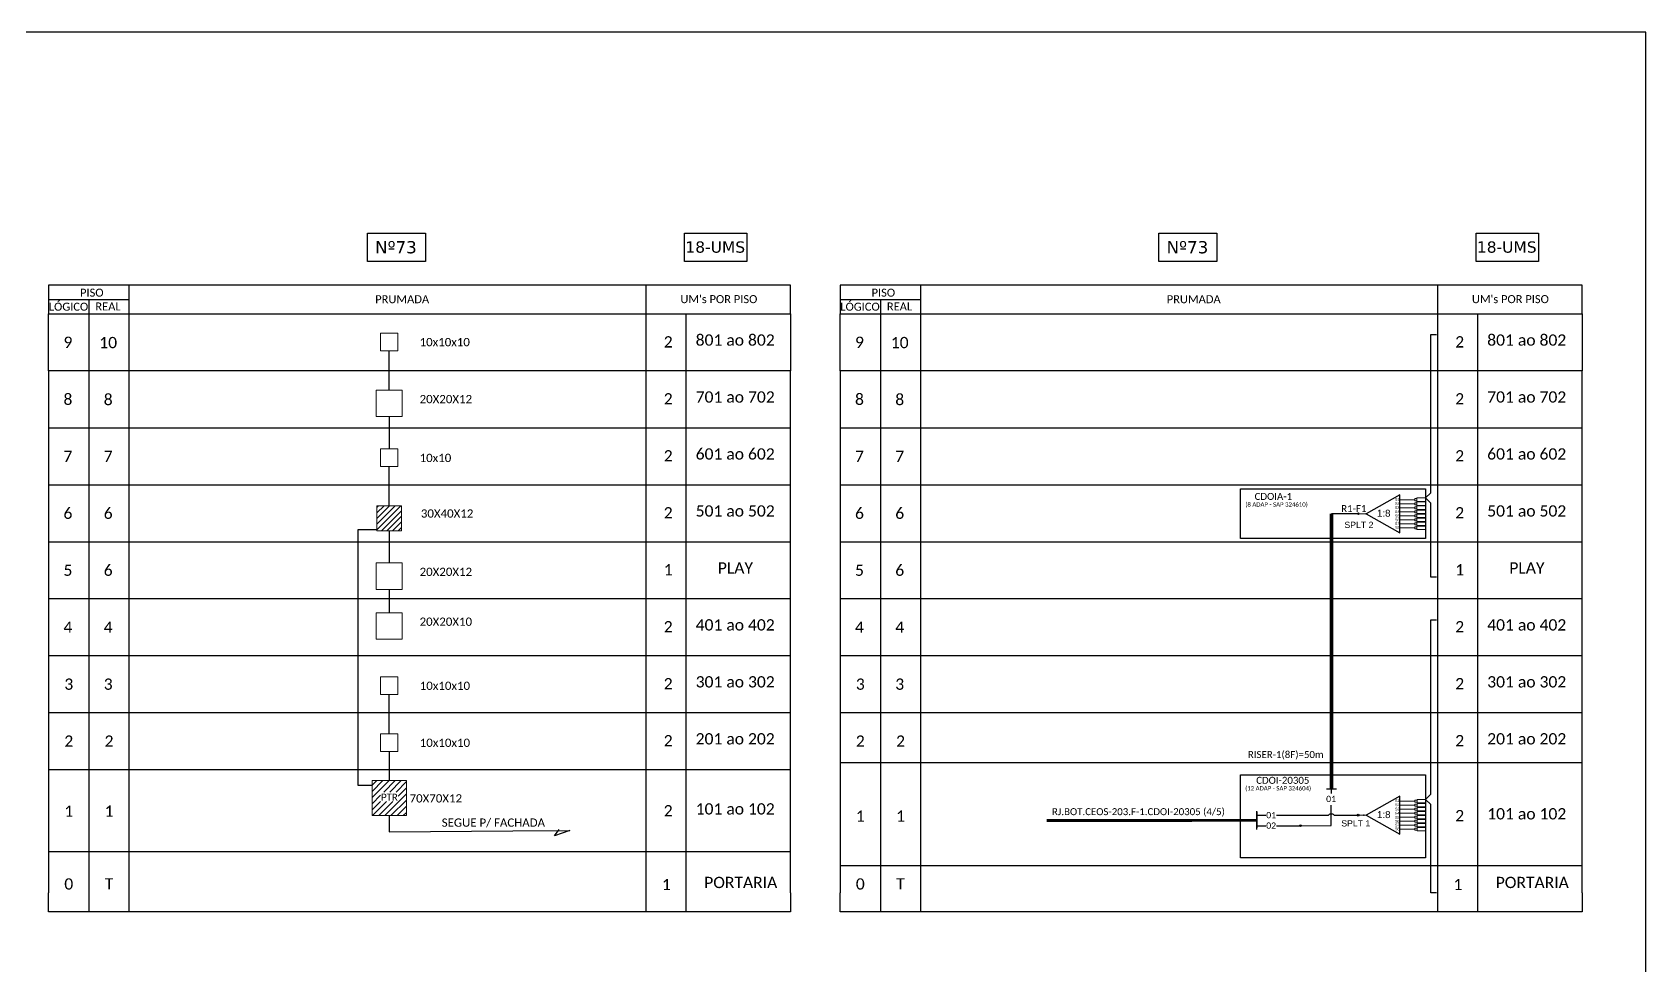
# Model space of a CAD drawing. Header units: metres. Extents: x -1286 to -445, y -500 to 94.
# Drawn here: x -908.9 to -445.1, y -174 to 94.2 of the extents above; entities that cross this region are included whole.
import ezdxf
from ezdxf.enums import TextEntityAlignment as Align

# ---------------------------------------------------------------- set-up
doc = ezdxf.new("R2010")
doc.units = ezdxf.units.M
doc.styles.add('ARIAL', font='arial.ttf')
doc.styles.add('siredit', font='verdana.ttf')
doc.styles.add('WMF-Calibri0', font='calibri.ttf')

# ---------------------------------------------------------------- blocks, each defined once
blk = doc.blocks.new('SPLT_1-8_SC-APC')
at = {"color": 1}
blk.add_lwpolyline([(-7.37, -2.1), (-17.04, -7.55), (-7.37, -13), (-7.37, -2.1)], dxfattribs=at)
at = {"color": 3, "lineweight": 0}
for points in [[(-2.99, -3.51), (-7.37, -3.51)], [(-2.41, -3.02), (-2.41, -4)], [(-2.41, -3.02), (0, -3.02)], [(-2.41, -4), (0, -4)], [(-2.41, -4.17), (-2.41, -5.16)], [(-2.41, -4.17), (0, -4.17)], [(-7.37, -4.66), (-2.99, -4.66)], [(-7.37, -5.82), (-2.99, -5.82)], [(-7.37, -6.97), (-2.99, -6.97)], [(-7.37, -8.12), (-2.99, -8.12)], [(-7.37, -9.28), (-2.99, -9.28)], [(-2.41, -5.16), (0, -5.16)], [(-2.41, -5.32), (-2.41, -6.31)], [(-2.41, -5.32), (0, -5.32)], [(-2.41, -6.31), (0, -6.31)], [(-2.41, -6.48), (-2.41, -7.46)], [(-2.41, -6.48), (0, -6.48)], [(-2.41, -7.46), (0, -7.46)], [(-2.41, -7.63), (-2.41, -8.62)], [(-2.41, -7.63), (0, -7.63)], [(-2.41, -8.62), (0, -8.62)], [(-2.41, -8.78), (-2.41, -9.77)], [(-2.41, -8.78), (0, -8.78)], [(-7.37, -10.43), (-2.99, -10.43)], [(-7.37, -11.58), (-2.99, -11.58)], [(-2.41, -9.77), (0, -9.77)], [(-2.41, -9.94), (-2.41, -10.92)], [(-2.41, -9.94), (0, -9.94)], [(-2.41, -10.92), (0, -10.92)], [(-2.41, -11.09), (-2.41, -12.08)], [(-2.41, -11.09), (0, -11.09)], [(-2.41, -12.08), (0, -12.08)]]:
    blk.add_lwpolyline(points, dxfattribs=at)
for points in [[(-2.99, -3.22), (-2.41, -3.22), (-2.41, -3.8), (-2.99, -3.8)], [(-2.99, -4.38), (-2.41, -4.38), (-2.41, -4.95), (-2.99, -4.95)], [(-2.99, -5.53), (-2.41, -5.53), (-2.41, -6.1), (-2.99, -6.1)], [(-2.99, -6.68), (-2.41, -6.68), (-2.41, -7.26), (-2.99, -7.26)], [(-2.99, -7.84), (-2.41, -7.84), (-2.41, -8.41), (-2.99, -8.41)], [(-2.99, -8.99), (-2.41, -8.99), (-2.41, -9.56), (-2.99, -9.56)], [(-2.99, -10.14), (-2.41, -10.14), (-2.41, -10.72), (-2.99, -10.72)], [(-2.99, -11.3), (-2.41, -11.3), (-2.41, -11.87), (-2.99, -11.87)]]:
    blk.add_lwpolyline(points, close=True, dxfattribs=at)
at = {"color": 1, "lineweight": 0}
blk.add_lwpolyline([(-17.04, -7.55), (-19.26, -7.55)], dxfattribs=at)
at = {"color": 1, "style": 'ARIAL'}
for s, height, p in [('S1', 0.75, (-8.74, -3.78)), ('S2', 0.75, (-8.74, -4.97)), ('1:8', 2, (-13.91, -8.4)), ('S3', 0.75, (-8.74, -6.18)), ('S4', 0.75, (-8.74, -7.36)), ('S5', 0.75, (-8.74, -8.57)), ('S6', 0.75, (-8.74, -9.69)), ('S7', 0.75, (-8.74, -10.78)), ('S8', 0.75, (-8.74, -11.9))]:
    blk.add_text(s, height=height, dxfattribs=at).set_placement(p)
blk = doc.blocks.new('SPLITTER_')
blk.add_point((0, 0))
at = {"style": 'ARIAL', "flags": 4}
blk.add_attdef('SPLT', (0, -3.26), '', height=1.5, dxfattribs=at)
blk = doc.blocks.new('SPLITTER FUTURO')
blk.add_point((0, 0))
at = {"style": 'ARIAL', "text_generation_flag": 6, "flags": 4}
for tag, p, height in [('SPLT', (-6.22, -4.1), 1.5), ('INSTAL.', (-6.25, -6.09), 1.25)]:
    blk.add_attdef(tag, p, '', height=height, rotation=180, dxfattribs=at)

msp = doc.modelspace()

# ---------------------------------------------------------------- hatches: boundary and pattern name
h = msp.add_hatch(color=3)
h.dxf.hatch_style = 1
edge = h.paths.add_edge_path()
edge.add_arc((-527.68, -44.16), 0.242, 0, 360)
h = msp.add_hatch()
h.set_pattern_fill('ANSI31', color=1, scale=10, style=0)
h.set_pattern_definition([(45, (-1424.7021, -516.4767), (-0.8838835, 0.8838835), [])])
h.paths.add_polyline_path([(-811.23, -130.9), (-801.32, -130.9), (-801.32, -120.86), (-811.23, -120.86)])
h.paths.add_polyline_path([(-808.8, -126.86), (-803.76, -126.86), (-803.76, -124.13), (-808.8, -124.13)], flags=16)
h = msp.add_hatch(color=3)
h.dxf.hatch_style = 1
edge = h.paths.add_edge_path()
edge.add_arc((-544.34, -133.81), 0.256, 0, 360)
h = msp.add_hatch(color=3)
h.dxf.hatch_style = 1
edge = h.paths.add_edge_path()
edge.add_arc((-527.71, -130.77), 0.256, 0, 360)

# ---------------------------------------------------------------- linework, layer by layer
at = {"color": 7}
for p, q in [((-904.19, -3.07), (-904.19, -153.11)), ((-690.88, -153.11), (-690.88, -3.07)), ((-676.64, -3.07), (-676.65, -153.11)), ((-463.33, -153.11), (-463.33, -3.07)), ((-904.19, -158.52), (-904.19, -153.11)), ((-690.88, -153.11), (-690.88, -158.52)), ((-676.65, -158.52), (-676.65, -153.11)), ((-463.33, -153.11), (-463.33, -158.52)), ((-690.88, -158.52), (-904.19, -158.52)), ((-463.33, -158.52), (-676.65, -158.52))]:
    msp.add_line(p, q, dxfattribs=at)
at = {"color": 1, "linetype": 'Continuous'}
for p, q in [((-809.86, -42.34), (-809.38, -41.86)), ((-809.86, -43.94), (-807.78, -41.86)), ((-809.86, -45.55), (-806.17, -41.86)), ((-809.86, -47.15), (-804.57, -41.86)), ((-809.86, -48.76), (-802.96, -41.86)), ((-808.54, -49.04), (-802.78, -43.28)), ((-806.93, -49.04), (-802.78, -44.89)), ((-805.33, -49.04), (-802.78, -46.49)), ((-803.72, -49.04), (-802.78, -48.1))]:
    msp.add_line(p, q, dxfattribs=at)
at = {"color": 5}
msp.add_line((-527.68, -44.16), (-535.41, -44.16), dxfattribs=at)
at = {"color": 1}
msp.add_line((-556.91, -129.84), (-556.91, -134.43), dxfattribs=at)
msp.add_lwpolyline([(-1286.07, -499.81), (-445.07, -499.81), (-445.07, 94.19), (-1286.07, 94.19)], close=True)
at = {"color": 2}
for points in [[(-812.57, 36.43), (-795.9, 36.43), (-795.9, 28.32), (-812.57, 28.32)], [(-721.4, 36.43), (-703.48, 36.44), (-703.48, 28.33), (-721.4, 28.32)], [(-585.02, 36.43), (-568.36, 36.43), (-568.36, 28.32), (-585.02, 28.32)], [(-493.85, 36.43), (-475.93, 36.44), (-475.93, 28.33), (-493.85, 28.32)]]:
    msp.add_lwpolyline(points, close=True, dxfattribs=at)
at = {"color": 0}
for points in [[(-690.88, 21.52), (-904.19, 21.52)], [(-463.33, 21.52), (-676.65, 21.52)], [(-904.19, 17.41), (-881.05, 17.41)], [(-676.65, 17.41), (-653.5, 17.41)], [(-904.19, 13.3), (-690.88, 13.3)], [(-676.65, 13.3), (-463.33, 13.3)]]:
    msp.add_lwpolyline(points, dxfattribs=at)
for points in [[(-904.19, 21.52), (-904.19, 13.3)], [(-881.05, 13.3), (-881.05, 21.52)], [(-732.47, 21.52), (-732.47, 13.3)], [(-690.88, 13.3), (-690.88, 21.52)], [(-676.65, 21.52), (-676.65, 13.3)], [(-653.5, 13.3), (-653.5, 21.52)], [(-504.92, 21.52), (-504.92, 13.3)], [(-463.33, 13.3), (-463.33, 21.52)], [(-892.62, 17.41), (-892.62, 13.3)], [(-665.07, 17.41), (-665.07, 13.3)], [(-904.19, 13.3), (-690.88, 13.3)], [(-904.19, 13.3), (-690.88, 13.3)], [(-904.19, 13.3), (-690.88, 13.3)], [(-904.19, 13.3), (-690.88, 13.3)], [(-904.19, 13.3), (-690.88, 13.3)], [(-904.19, 13.3), (-690.88, 13.3)], [(-892.62, 13.3), (-892.62, -158.52)], [(-881.05, -158.52), (-881.04, 13.3)], [(-732.47, 13.3), (-732.47, -158.52)], [(-720.9, -158.52), (-720.89, 13.3)], [(-676.65, 13.3), (-463.33, 13.3)], [(-676.65, 13.3), (-463.33, 13.3)], [(-676.65, 13.3), (-463.33, 13.3)], [(-676.65, 13.3), (-463.33, 13.3)], [(-676.65, 13.3), (-463.33, 13.3)], [(-676.64, 13.3), (-463.33, 13.3)], [(-665.07, 13.3), (-665.07, -158.52)], [(-653.5, -158.52), (-653.5, 13.3)], [(-504.92, 13.3), (-504.92, -158.52)], [(-493.35, -158.52), (-493.35, 13.3)], [(-904.19, -19.44), (-690.88, -19.44)], [(-676.64, -19.44), (-463.33, -19.44)], [(-904.19, -35.82), (-690.88, -35.82)], [(-676.64, -35.82), (-463.33, -35.82)], [(-904.19, -52.19), (-690.88, -52.19)], [(-676.64, -52.19), (-463.33, -52.19)], [(-904.19, -68.56), (-690.88, -68.56)], [(-676.64, -68.56), (-463.33, -68.56)], [(-904.19, -84.93), (-690.88, -84.93)], [(-676.64, -84.93), (-463.33, -84.93)], [(-904.19, -101.3), (-690.88, -101.3)], [(-676.64, -101.3), (-463.33, -101.3)], [(-676.64, -115.67), (-463.33, -115.67)], [(-904.19, -117.67), (-690.88, -117.67)], [(-904.19, -141.24), (-690.88, -141.24)], [(-676.65, -145.24), (-463.33, -145.24)]]:
    msp.add_lwpolyline(points)
at = {"color": 7}
for points in [[(-904.19, 13.3), (-690.88, 13.3), (-690.88, -3.07), (-904.19, -3.07)], [(-676.64, 13.3), (-463.33, 13.3), (-463.33, -3.07), (-676.64, -3.07)]]:
    msp.add_lwpolyline(points, close=True, dxfattribs=at)
at = {"lineweight": 0}
for points in [[(-803.84, 7.72), (-808.81, 7.72), (-808.81, 2.65), (-803.84, 2.65)], [(-802.6, -8.65), (-810.05, -8.65), (-810.05, -16.26), (-802.6, -16.26)], [(-803.85, -25.55), (-808.81, -25.55), (-808.81, -30.62), (-803.85, -30.62)], [(-802.61, -58.29), (-810.05, -58.29), (-810.05, -65.9), (-802.61, -65.9)], [(-802.61, -72.62), (-810.06, -72.62), (-810.06, -80.22), (-802.61, -80.22)], [(-803.8, -91.04), (-808.76, -91.04), (-808.76, -96.11), (-803.8, -96.11)], [(-803.8, -107.41), (-808.76, -107.41), (-808.76, -112.48), (-803.8, -112.48)]]:
    msp.add_lwpolyline(points, close=True, dxfattribs=at)
at = {"color": 3}
for points in [[(-505.2, -62.36), (-506.85, -62.36), (-506.85, -41.14), (-508.42, -39.63), (-506.85, -38.12), (-506.85, 7.33), (-505.2, 7.33)], [(-806.32, -8.65), (-806.32, 2.65)], [(-806.32, -16.26), (-806.33, -25.55)], [(-806.32, -41.86), (-806.33, -30.62)], [(-809.86, -48.76), (-815.3, -48.76), (-815.3, -122.15), (-811.23, -122.15)], [(-806.32, -49.04), (-806.33, -58.29)], [(-806.33, -65.9), (-806.34, -72.62)], [(-505.19, -153.11), (-506.85, -153.11), (-506.85, -127.75), (-508.41, -126.24), (-506.85, -124.73), (-506.85, -74.63), (-505.2, -74.63)], [(-806.28, -107.41), (-806.28, -96.11)], [(-806.28, -112.48), (-806.27, -120.86)], [(-556.91, -130.77), (-554.31, -130.77)], [(-551.24, -130.77), (-541.96, -130.77)], [(-541.96, -130.77), (-536.23, -130.77)], [(-534.67, -130.77), (-527.71, -130.77)]]:
    msp.add_lwpolyline(points, dxfattribs=at)
at = {"color": 1}
for points in [[(-561.55, -37), (-508.42, -37), (-508.42, -51.32), (-561.55, -51.32)], [(-561.54, -119.17), (-508.41, -119.17), (-508.41, -143.06), (-561.54, -143.06)]]:
    msp.add_lwpolyline(points, close=True, dxfattribs=at)
at = {"color": 1, "lineweight": 0}
for points in [[(-802.78, -41.86), (-809.86, -41.86), (-809.86, -49.04), (-802.78, -49.04)], [(-801.32, -120.86), (-811.23, -120.86), (-811.23, -130.9), (-801.32, -130.9)]]:
    msp.add_lwpolyline(points, close=True, dxfattribs=at)
at = {"color": 5, "const_width": 1}
msp.add_lwpolyline([(-535.41, -44.16), (-535.41, -116.34), (-535.41, -116.34), (-535.41, -123.21)], dxfattribs=at)
at = {"color": 5}
for points in [[(-536.8, -123.21), (-534.01, -123.21)], [(-535.45, -123.21), (-535.45, -124.53)], [(-544.34, -133.81), (-535.45, -133.8), (-535.45, -127.89)]]:
    msp.add_lwpolyline(points, dxfattribs=at)
at = {"color": 1}
for points in [[(-556.91, -134.89), (-556.91, -129.68)], [(-806.27, -130.8), (-806.27, -135.6), (-770.73, -135.3), (-754.41, -135.15)], [(-758.82, -136.75), (-757.42, -134.92)], [(-754.41, -135.15), (-758.82, -136.75)]]:
    msp.add_lwpolyline(points, dxfattribs=at)
msp.add_lwpolyline([(-617.27, -132.32, 0.8, 0.8, 0), (-556.91, -132.29, 0.8, 0.8, 0)], format="xyseb", dxfattribs=at)
at = {"color": 2}
for points in [[(-556.91, -133.81), (-554.31, -133.81)], [(-551.24, -133.81), (-544.34, -133.81)]]:
    msp.add_lwpolyline(points, dxfattribs=at)
at = {"color": 3}
for centre, radius in [((-527.68, -44.16), 0.242), ((-544.34, -133.81), 0.256), ((-527.71, -130.77), 0.256)]:
    msp.add_circle(centre, radius, dxfattribs=at)
msp.add_arc((-535.45, -131.52), 1.08, 43.7403, 136.2597, dxfattribs=at)

# ---------------------------------------------------------------- block references
for p in [(-508.42, -36.61), (-508.41, -123.22)]:
    msp.add_blockref('SPLT_1-8_SC-APC', p, dxfattribs=at)
ref = msp.add_blockref('SPLITTER FUTURO', (-525.45, -44.16))
ref.add_attrib('SPLT', 'SPLT 2', (-531.68, -48.25), dxfattribs={"height": 1.79, "rotation": 180, "style": 'ARIAL', "text_generation_flag": 6})
at = {"color": 7}
ref = msp.add_blockref('SPLITTER_', (-526.06, -130.77), dxfattribs=dict(at, xscale=-1))
ref.add_attrib('SPLT', 'SPLT 1', (-532.59, -134.03), dxfattribs={"height": 1.79, "style": 'ARIAL'})

# ---------------------------------------------------------------- texts
at = {"color": 2, "style": 'siredit'}
for p in [(-810.35, 30.67), (-582.81, 30.67)]:
    msp.add_text('Nº73', height=3.506, dxfattribs=at).set_placement(p)
at = {"color": 0, "style": 'WMF-Calibri0'}
for s, p in [('     PISO', (-899.23, 18.22)), ('PRUMADA', (-810.32, 16.34)), ("UM's POR PISO", (-722.58, 16.36)), ('     PISO', (-671.68, 18.22)), ('PRUMADA', (-582.77, 16.34)), ("UM's POR PISO", (-495.04, 16.36)), ('  LÓGICO', (-905.77, 14.19)), ('    REAL', (-894.01, 14.25)), ('  LÓGICO', (-678.23, 14.19)), ('    REAL', (-666.47, 14.25))]:
    msp.add_text(s, height=2.3, dxfattribs=at).set_placement(p)
at = {"color": 7, "style": 'WMF-Calibri0'}
for s, height, p in [('10x10x10', 2.373, (-797.55, 3.97)), ('801 ao 802', 3.24, (-718.19, 4.14)), ('801 ao 802', 3.24, (-490.64, 4.14)), ('701 ao 702', 3.24, (-718.19, -12.23)), ('701 ao 702', 3.24, (-490.64, -12.23)), ('20X20X12', 2.373, (-797.55, -12.4)), ('10x10', 2.373, (-797.55, -29.3)), ('601 ao 602', 3.24, (-718.19, -28.6)), ('601 ao 602', 3.24, (-490.64, -28.6)), ('501 ao 502', 3.24, (-718.19, -44.98)), ('501 ao 502', 3.24, (-490.64, -44.98)), ('30X40X12', 2.373, (-797.19, -45.28)), ('20X20X12', 2.373, (-797.55, -62.04)), ('PLAY', 3.24, (-711.83, -61.35)), ('PLAY', 3.24, (-484.28, -61.35)), ('20X20X10', 2.373, (-797.56, -76.37)), ('401 ao 402', 3.24, (-718.19, -77.72)), ('401 ao 402', 3.24, (-490.64, -77.72)), ('10x10x10', 2.373, (-797.5, -94.79)), ('301 ao 302', 3.24, (-718.19, -94.09)), ('301 ao 302', 3.24, (-490.64, -94.09)), ('10x10x10', 2.373, (-797.5, -111.16)), ('201 ao 202', 3.24, (-718.19, -110.46)), ('201 ao 202', 3.24, (-490.64, -110.46)), ('PTR', 2, (-808.64, -126.61)), ('70X70X12', 2.373, (-800.43, -127.14)), ('101 ao 102', 3.24, (-718.19, -130.6)), ('101 ao 102', 3.24, (-490.64, -132.01)), ('SEGUE P/ FACHADA', 2.3729, (-791.19, -134.11)), ('PORTARIA', 3.24, (-715.74, -151.74)), ('PORTARIA', 3.24, (-488.19, -151.74))]:
    msp.add_text(s, height=height, dxfattribs=at).set_placement(p)
at = {"color": 1, "style": 'WMF-Calibri0'}
for s, p in [('(8 ADAP - SAP 324610)', (-551.2, -42.12)), ('(12 ADAP - SAP 324604)', (-550.74, -123.69))]:
    msp.add_text(s, height=1.25, dxfattribs=at).set_placement(p, align=Align.CENTER)
for s, p in [('CDOIA-1', (-557.5, -40.19)), ('CDOI-20305', (-557.05, -121.77)), ('RJ.BOT.CEOS-203.F-1.CDOI-20305 (4/5)', (-615.75, -130.78))]:
    msp.add_text(s, height=2, dxfattribs=at).set_placement(p)
at = {"color": 5, "style": 'WMF-Calibri0'}
for s, p in [('R1-F1', (-532.61, -43.68)), ('RISER-1(8F)=50m', (-559.44, -114.36))]:
    msp.add_text(s, height=2, dxfattribs=at).set_placement(p)
at = {"color": 7, "style": 'WMF-Calibri0'}
for s, p in [('01', (-535.52, -126.11)), ('01', (-552.75, -130.77)), ('02', (-552.75, -133.78))]:
    msp.add_text(s, height=1.793, dxfattribs=at).set_placement(p, align=Align.MIDDLE_CENTER)
at = {"color": 2, "style": 'siredit', "flags": 4}
for p in [(-712.56, 32.48), (-485.02, 32.48)]:
    msp.add_attdef('18-UMS', text='XX', height=3.24, dxfattribs=at).set_placement(p, align=Align.MIDDLE_CENTER)
at = {"color": 7, "style": 'WMF-Calibri0'}
for tag, flags, p in [('9', 4, (-898.65, 5.1)), ('10', 4, (-887.08, 5.03)), ('2', 4, (-726.09, 5.23)), ('9', 4, (-671.1, 5.1)), ('10', 4, (-659.53, 5.03)), ('2', 4, (-498.55, 5.23)), ('8', 4, (-898.65, -11.27)), ('8', 4, (-887.08, -11.34)), ('2', 4, (-726.09, -11.14)), ('8', 4, (-671.1, -11.27)), ('8', 4, (-659.53, -11.34)), ('2', 4, (-498.55, -11.14)), ('7', 4, (-898.65, -27.64)), ('7', 4, (-887.08, -27.64)), ('2', 4, (-726.09, -27.52)), ('7', 4, (-671.1, -27.64)), ('7', 4, (-659.53, -27.64)), ('2', 4, (-498.55, -27.52)), ('6', 4, (-898.65, -44.02)), ('6', 4, (-887.08, -44.02)), ('2', 4, (-726.09, -43.89)), ('6', 4, (-671.1, -44.02)), ('6', 4, (-659.53, -44.02)), ('2', 4, (-498.55, -43.89)), ('5', 4, (-898.65, -60.39)), ('6', 4, (-887.08, -60.39)), ('1', 4, (-726.09, -60.26)), ('5', 4, (-671.1, -60.39)), ('6', 4, (-659.53, -60.39)), ('1', 4, (-498.55, -60.26)), ('4', 4, (-898.65, -76.76)), ('4', 4, (-887.08, -76.76)), ('2', 4, (-726.09, -76.63)), ('4', 4, (-671.1, -76.76)), ('4', 4, (-659.53, -76.76)), ('2', 4, (-498.55, -76.63)), ('3', 4, (-898.4, -93.13)), ('3', 4, (-887.08, -93.13)), ('2', 4, (-726.09, -93)), ('3', 4, (-670.86, -93.13)), ('3', 4, (-659.53, -93.13)), ('2', 4, (-498.55, -93)), ('2', 4, (-898.4, -109.5)), ('2', 4, (-886.83, -109.5)), ('2', 4, (-726.09, -109.38)), ('2', 4, (-670.86, -109.5)), ('2', 4, (-659.29, -109.5)), ('2', 4, (-498.55, -109.38)), ('1', 4, (-898.4, -129.64)), ('1', 4, (-886.83, -129.62)), ('2', 4, (-726.09, -129.51)), ('1', 4, (-670.86, -131.05)), ('1', 4, (-659.29, -131.04)), ('2', 4, (-498.55, -130.92)), ('0', 4, (-898.41, -150.55)), ('T', 12, (-886.83, -150.51)), ('1', 4, (-726.61, -150.71)), ('0', 4, (-670.86, -150.55)), ('T', 12, (-659.29, -150.51)), ('1', 4, (-499.07, -150.71))]:
    msp.add_attdef(tag, text='XX', height=3.24, dxfattribs=dict(at, flags=flags)).set_placement(p, align=Align.MIDDLE_CENTER)

doc.saveas('drawing.dxf')
